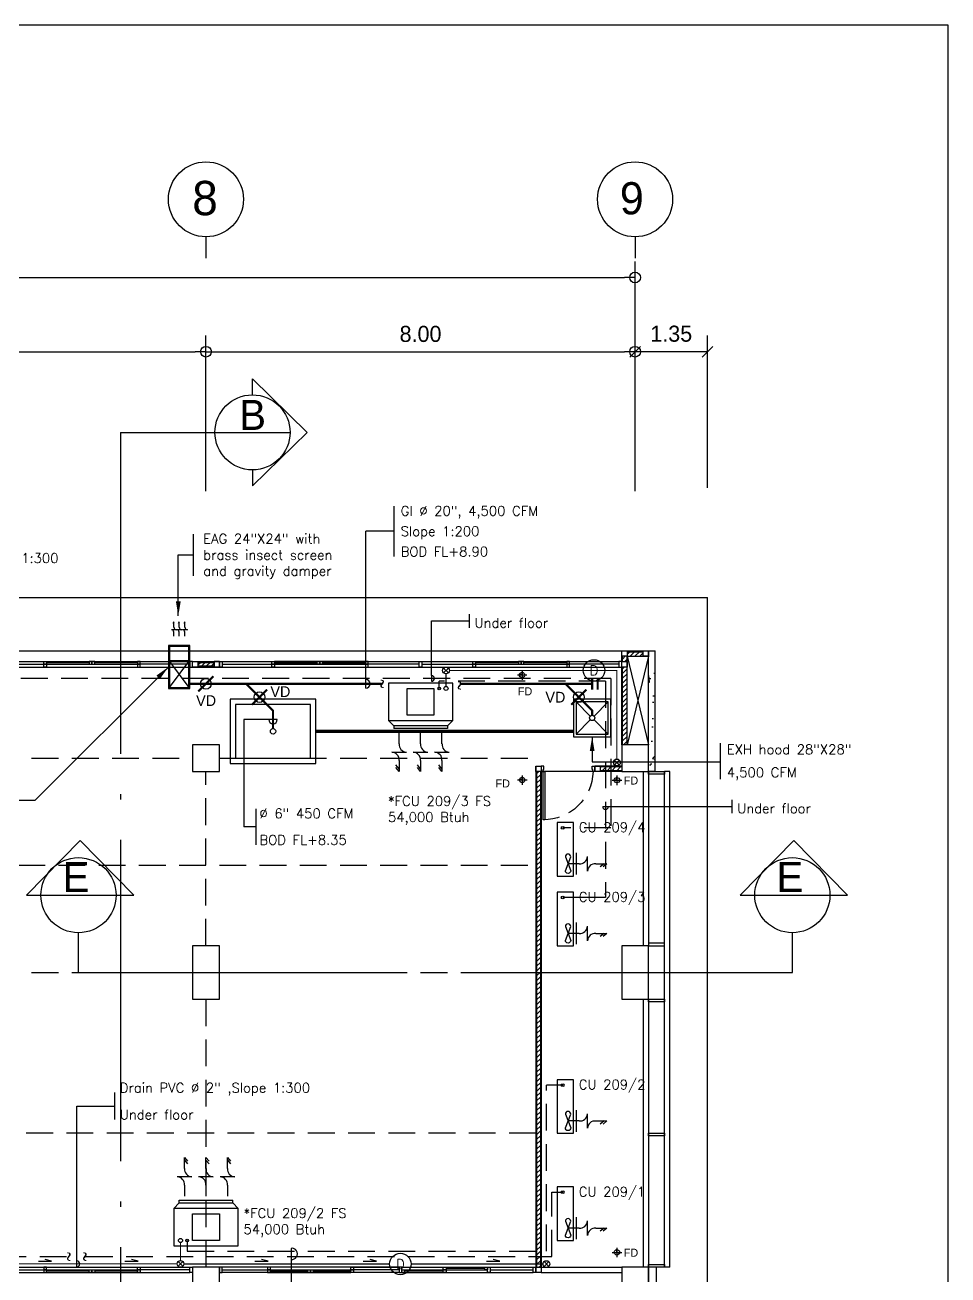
# Model space of a CAD drawing. Header units: millimetres. Extents: x -398 to 816, y -1 to 208.
# Drawn here: x 334.42 to 351.63, y 31.76 to 55.08 of the extents above; entities that cross this region are included whole.
import ezdxf
from ezdxf.enums import TextEntityAlignment as Align

# ---------------------------------------------------------------- set-up
doc = ezdxf.new("R2010")
doc.units = ezdxf.units.MM
doc.linetypes.add('ACAD_ISO04W100', pattern=[30, 24, -3, 0, -3])
doc.linetypes.add('DASHED', pattern=[0.75, 0.5, -0.25])
for name, color, linetype in [('AA_Column', 5, 'Continuous'), ('AA_Dim', 6, 'Continuous'), ('AA_Dim2', 6, 'Continuous'), ('AA_Door', 3, 'Continuous'), ('AA_FD', 6, 'Continuous'), ('AA_Floor', 31, 'Continuous'), ('AA_Hatch', 8, 'Continuous'), ('AA_Wall', 1, 'Continuous'), ('AA_Window', 4, 'Continuous'), ('AC DRAIN', 240, 'Continuous'), ('AC EXF', 171, 'Continuous'), ('AC FCU', 221, 'Continuous'), ('AC LINE', 171, 'Continuous'), ('AC_DUCT', 20, 'Continuous'), ('duct', 133, 'Continuous')]:
    doc.layers.add(name, color=color, linetype=linetype)
doc.styles.add('ANG200', font='angsana.shx', dxfattribs={"height": 0.36})
doc.styles.add('E140', font='vit-s.shx', dxfattribs={"height": 3.2})
doc.styles.add('Romand', font='romand.shx')
doc.styles.add('Romans', font='romans.shx')
doc.styles.get("Standard").update_dxf_attribs({"font": 'vit-s.shx'})
doc.styles.add('style2', font='vit-s.shx', dxfattribs={"height": 3.2})
doc.styles.add('VIT-S', font='vit-s.shx')
doc.dimstyles.new('overall', dxfattribs={"dimtxt": 0.25, "dimasz": 0.15, "dimexe": 0.3, "dimexo": 0.3, "dimgap": 0.18, "dimtad": 1, "dimzin": 0, "dimdsep": 46, "dimtxsty": 'Standard', "dimblk": 'ORIGIN', "dimcen": 0.015, "dimclrd": 256, "dimclre": 256, "dimclrt": 2, "dimadec": 0, "dimazin": 0, "dimtfac": 1, "dimtofl": 0, "dimtmove": 0, "dimatfit": 3, "dimldrblk": 'OPEN90', "dimfxl": 0, "dimtolj": 1, "dimtzin": 0, "dimarcsym": 0})
pattern_1 = [(45, (-498.769, -475.90679), (-0.0449012806, 0.0449012806), [])]

# ---------------------------------------------------------------- blocks, each defined once
blk = doc.blocks.new('GRD-2')
at = {"layer": 'AA_Dim', "color": 1}
blk.add_line((0, -10.99), (0, -12.98), dxfattribs=at)
blk.add_circle((0, -7.49), 3.5, dxfattribs=at)
at = {"layer": 'AA_Dim', "color": 3, "style": 'E140'}
blk.add_attdef('GRID', text='', height=3.2, dxfattribs=at).set_placement((-0.09, -7.37), align=Align.MIDDLE)
blk = doc.blocks.new('_Origin')
at = {"layer": 'AA_Dim2', "color": 0, "lineweight": -2}
blk.add_line((0, 0), (-1, 0), dxfattribs=at)
blk.add_circle((0, 0), 0.5, dxfattribs=at)
blk = doc.blocks.new('*D29')
at = {"layer": 'AA_Dim', "color": 9, "lineweight": -2}
for p, q in [((285.795, 49.282), (285.795, 50.667)), ((345.795, 49.282), (345.795, 50.667)), ((285.995, 50.367), (345.595, 50.367))]:
    blk.add_line(p, q, dxfattribs=at)
at = {"layer": 'Defpoints', "color": 0}
for p in [(345.795, 50.367), (285.795, 48.982), (345.795, 48.982)]:
    blk.add_point(p, dxfattribs=at)
at = {"layer": 'AA_Dim', "color": 9, "lineweight": -2, "xscale": 0.2, "yscale": 0.2, "zscale": 0.2, "rotation": 180}
blk.add_blockref('_Origin', (285.795, 50.367), dxfattribs=at)
at = {"layer": 'AA_Dim', "color": 9, "lineweight": -2, "xscale": 0.2, "yscale": 0.2, "zscale": 0.2}
blk.add_blockref('_Origin', (345.795, 50.367), dxfattribs=at)
at = {"layer": 'AA_Dim', "color": 2, "insert": (315.795, 50.697), "char_height": 0.3, "attachment_point": 5}
blk.add_mtext('\\A1;60.00', dxfattribs=at)
blk = doc.blocks.new('_Open90')
at = {"layer": 'AA_Dim2', "color": 0, "lineweight": -2}
for p, q in [((0, 0), (-1, 0)), ((-0.5, 0.5), (0, 0)), ((0, 0), (-0.5, -0.5))]:
    blk.add_line(p, q, dxfattribs=at)
blk = doc.blocks.new('door_90')
at = {"layer": 'AA_Door', "color": 9}
blk.add_lwpolyline([(0.07, 0.1), (0.07, 1), (0.035, 1), (0.035, 0.1)], close=True, dxfattribs=at)
for points in [[(0, 0), (0, 0.1), (0.035, 0.1), (0.035, 0.065), (0.05, 0.065), (0.05, 0), (0, 0)], [(1, 0), (1, 0.1), (0.965, 0.1), (0.965, 0.065), (0.95, 0.065), (0.95, 0), (1, 0)]]:
    blk.add_lwpolyline(points, dxfattribs=at)
at = {"layer": 'AA_Door', "color": 9, "linetype": 'DASHED', "ltscale": 0.75}
blk.add_arc((0.043, 0.077), 0.923, 1.5795, 90.5293, dxfattribs=at)
blk = doc.blocks.new('c')
at = {"layer": 'AA_Column', "color": 9}
blk.add_lwpolyline([(0.25, -0.5), (0.25, -0.5), (0.25, 0.5), (-0.25, 0.5), (-0.25, -0.5), (-0.25, -0.5), (-0.25, -0.5), (0.25, -0.5)], close=True, dxfattribs=at)
blk = doc.blocks.new('_Oblique')
at = {"color": 0, "linetype": 'ByBlock', "lineweight": -2}
blk.add_line((-0.5, -0.5), (0.5, 0.5), dxfattribs=at)
blk = doc.blocks.new('*D77')
at = {"layer": 'AA_Dim', "color": 9, "lineweight": -2}
for p, q in [((345.795, 46.38), (345.795, 49.282)), ((347.145, 46.444), (347.145, 49.282)), ((347.145, 48.982), (345.795, 48.982))]:
    blk.add_line(p, q, dxfattribs=at)
at = {"layer": 'Defpoints', "color": 0}
for p in [(345.795, 48.982), (345.795, 46.08), (347.145, 46.144)]:
    blk.add_point(p, dxfattribs=at)
at = {"layer": 'AA_Dim', "color": 9, "lineweight": -2, "xscale": 0.2, "yscale": 0.2, "zscale": 0.2, "rotation": 180}
blk.add_blockref('_Oblique', (345.795, 48.982), dxfattribs=at)
at = {"layer": 'AA_Dim', "color": 9, "lineweight": -2, "xscale": 0.2, "yscale": 0.2, "zscale": 0.2}
blk.add_blockref('_Oblique', (347.145, 48.982), dxfattribs=at)
at = {"layer": 'AA_Dim', "color": 2, "insert": (346.469, 49.316), "char_height": 0.3, "attachment_point": 5}
blk.add_mtext('\\A1;1.35', dxfattribs=at)
blk = doc.blocks.new('*D78')
at = {"layer": 'AA_Dim', "color": 9, "lineweight": -2}
for p, q in [((329.795, 46.68), (329.795, 49.282)), ((337.795, 46.38), (337.795, 49.282)), ((329.995, 48.982), (337.595, 48.982))]:
    blk.add_line(p, q, dxfattribs=at)
at = {"layer": 'Defpoints', "color": 0}
for p in [(337.795, 48.982), (329.795, 46.38), (337.795, 46.08)]:
    blk.add_point(p, dxfattribs=at)
at = {"layer": 'AA_Dim', "color": 9, "lineweight": -2, "xscale": 0.2, "yscale": 0.2, "zscale": 0.2, "rotation": 180}
blk.add_blockref('_Origin', (329.795, 48.982), dxfattribs=at)
at = {"layer": 'AA_Dim', "color": 9, "lineweight": -2, "xscale": 0.2, "yscale": 0.2, "zscale": 0.2}
blk.add_blockref('_Origin', (337.795, 48.982), dxfattribs=at)
at = {"layer": 'AA_Dim', "color": 2, "insert": (333.795, 49.312), "char_height": 0.3, "attachment_point": 5}
blk.add_mtext('\\A1;8.00', dxfattribs=at)
blk = doc.blocks.new('*D79')
at = {"layer": 'AA_Dim', "color": 9, "lineweight": -2}
for p, q in [((337.795, 46.38), (337.795, 49.282)), ((345.795, 46.38), (345.795, 49.282)), ((337.995, 48.982), (345.595, 48.982))]:
    blk.add_line(p, q, dxfattribs=at)
at = {"layer": 'Defpoints', "color": 0}
for p in [(345.795, 48.982), (337.795, 46.08), (345.795, 46.08)]:
    blk.add_point(p, dxfattribs=at)
at = {"layer": 'AA_Dim', "color": 9, "lineweight": -2, "xscale": 0.2, "yscale": 0.2, "zscale": 0.2, "rotation": 180}
blk.add_blockref('_Origin', (337.795, 48.982), dxfattribs=at)
at = {"layer": 'AA_Dim', "color": 9, "lineweight": -2, "xscale": 0.2, "yscale": 0.2, "zscale": 0.2}
blk.add_blockref('_Origin', (345.795, 48.982), dxfattribs=at)
at = {"layer": 'AA_Dim', "color": 2, "insert": (341.795, 49.312), "char_height": 0.3, "attachment_point": 5}
blk.add_mtext('\\A1;8.00', dxfattribs=at)
blk = doc.blocks.new('AC')
at = {"layer": 'AC FCU', "color": 8}
for p, q in [((-0.4, 1.651), (-0.342, 1.578)), ((-0.4, 1.444), (-0.4, 1.651)), ((0, 1.444), (0, 1.651)), ((0, 1.651), (0.058, 1.578)), ((0.4, 1.651), (0.458, 1.578)), ((0.4, 1.444), (0.4, 1.651)), ((-0.4, 1.601), (-0.342, 1.528)), ((0, 1.601), (0.058, 1.528)), ((0.4, 1.601), (0.458, 1.528)), ((-0.264, 1.289), (-0.536, 1.289)), ((0.136, 1.289), (-0.136, 1.289)), ((0.536, 1.289), (0.264, 1.289)), ((-0.4, 1.134), (-0.4, 0.926)), ((0, 1.134), (0, 0.926)), ((0.4, 1.134), (0.4, 0.926))]:
    blk.add_line(p, q, dxfattribs=at)
at = {"layer": 'AC FCU'}
for p, q in [((-0.5, 0.8), (-0.6, 0.7)), ((-0.5, 0.8), (-0.5, 0.85)), ((-0.5, 0.85), (0.5, 0.85)), ((-0.5, 0.8), (0.5, 0.8)), ((0.5, 0.8), (0.5, 0.85)), ((0.5, 0.8), (0.6, 0.7))]:
    blk.add_line(p, q, dxfattribs=at)
blk.add_lwpolyline([(-0.6, 0), (0.6, 0), (0.6, 0.7), (-0.6, 0.7)], close=True, dxfattribs=at)
at = {"layer": 'AC FCU', "color": 8}
blk.add_lwpolyline([(-0.25, 0.1), (-0.25, 0.6), (0.25, 0.6), (0.25, 0.1)], close=True, dxfattribs=at)
at = {"layer": 'AC FCU'}
blk.add_circle((-0.35, 0.1), 0.025, dxfattribs=at)
at = {"layer": 'AC FCU', "color": 8}
for centre, start, end in [((-0.26, 1.429), 173.9498, 268.5513), ((0.14, 1.429), 173.9498, 268.5513), ((0.54, 1.429), 173.9498, 268.5513), ((-0.54, 1.148), 353.9498, 88.5513), ((-0.14, 1.148), 353.9498, 88.5513), ((0.26, 1.148), 353.9498, 88.5513)]:
    blk.add_arc(centre, 0.14, start, end, dxfattribs=at)
blk = doc.blocks.new('ACC1')
at = {"layer": 'AC FCU', "color": 8}
for p, q in [((-0.36, 0.474), (-0.36, 0.067)), ((-0.925, 0.27), (-0.852, 0.328)), ((-0.718, 0.27), (-0.925, 0.27)), ((-0.875, 0.27), (-0.802, 0.328)), ((-0.562, 0.407), (-0.562, 0.134)), ((-0.407, 0.27), (-0.2, 0.27))]:
    blk.add_line(p, q, dxfattribs=at)
at = {"layer": 'AC FCU'}
for p, q in [((0, 0.5), (-0.3, 0.5)), ((-0.3, 0.5), (-0.3, -0.5)), ((0, -0.5), (0, 0.5)), ((-0.3, -0.5), (0, -0.5))]:
    blk.add_line(p, q, dxfattribs=at)
blk.add_lwpolyline([(-0.25, 0.4, -1), (-0.15, 0.4), (-0.25, 0.141, 1), (-0.15, 0.141), (-0.25, 0.4)], format="xyb", dxfattribs=at)
blk.add_circle((-0.1, -0.4), 0.025, dxfattribs=at)
at = {"layer": 'AC FCU', "color": 8}
for centre, start, end in [((-0.703, 0.41), 263.9498, 358.5513), ((-0.422, 0.131), 83.9498, 178.5513)]:
    blk.add_arc(centre, 0.14, start, end, dxfattribs=at)
blk = doc.blocks.new('DOWN')
at = {"layer": 'AC DRAIN'}
for p, q in [((-0.044, -0.044), (0.044, 0.044)), ((0.044, -0.044), (-0.044, 0.044))]:
    blk.add_line(p, q, dxfattribs=at)
blk.add_circle((0, 0), 0.0625, dxfattribs=at)
blk = doc.blocks.new('POINT_Drain')
at = {"layer": 'Defpoints'}
blk.add_circle((0, 0), 0.2, dxfattribs=at)
at = {"layer": 'AC DRAIN', "insert": (0, 0), "char_height": 0.18, "width": 0.25231, "attachment_point": 5, "style": 'Romans'}
blk.add_mtext('D', dxfattribs=at)
blk = doc.blocks.new('A$C44611017')
at = {"layer": 'duct'}
for p, q in [((0, 0), (0, -0.156)), ((-0.1, -0.24), (0.084, -0.24)), ((0, -0.339), (0, -0.533)), ((0, -0.533), (0.04, -0.469))]:
    blk.add_line(p, q, dxfattribs=at)
for centre, radius, start, end in [((-0.1, -0.339), 0.0996, 0, 90), ((0.084, -0.156), 0.0839, 180, 270)]:
    blk.add_arc(centre, radius, start, end, dxfattribs=at)

msp = doc.modelspace()

# ---------------------------------------------------------------- hatches: boundary and pattern name
at = {"layer": 'AA_Hatch'}
h = msp.add_hatch(dxfattribs=at)
h.set_pattern_fill('ANSI31', color=9, scale=0.02, style=0)
h.set_pattern_definition(pattern_1)
h.paths.add_polyline_path([(345.795, 43.384), (345.645, 43.384), (345.645, 43.299), (345.795, 43.299)])
h.paths.add_polyline_path([(345.945, 43.384), (345.795, 43.384), (345.795, 43.299), (345.945, 43.299)])
h.paths.add_polyline_path([(345.645, 43.099), (345.56, 43.099), (345.56, 41.649), (345.645, 41.649)])
h.paths.add_polyline_path([(345.645, 43.299), (345.56, 43.299), (345.56, 43.199), (345.645, 43.199)])
h = msp.add_hatch(dxfattribs=at)
h.set_pattern_fill('AR-CONC', color=9, scale=0.005, style=0)
h.set_pattern_definition([(50, (-498.769, -475.9068), (0.91092334, -0.0796954), [0.09525, -1.04775]), (355, (-498.769, -475.9068), (-0.1762141, 0.9552832), [0.0762, -0.8382]), (100.451, (-498.6931, -475.9134), (0.7347125, 0.8755834), [0.08095, -0.89045]), (46.1842, (-498.769, -475.6528), (1.3553952, -0.2102116), [0.142875, -1.571625]), (96.6356, (-498.656, -475.6703), (1.1870212, 1.2371278), [0.121425, -1.335675]), (351.184, (-498.769, -475.6528), (1.187023, 1.2371256), [0.1143, -1.2573]), (21, (-498.642, -475.7163), (0.7580744, -0.5113276), [0.09525, -1.04775]), (326, (-498.642, -475.7163), (0.3090101, 0.9209398), [0.0762, -0.8382]), (71.4514, (-498.5788, -475.7589), (1.06708245, 0.4096143), [0.08095, -0.89045]), (37.5, (-498.769, -475.9068), (0.01544302, 0.42277519), [0, -0.82804, 0, -0.8509, 0, -0.841375]), (7.5, (-498.769, -475.9068), (0.33409831, 0.50090287), [0, -0.48514, 0, -0.80899, 0, -0.320675]), (327.5, (-499.0522, -475.9068), (0.67795298, -0.02864372), [0, -0.3175, 0, -0.9906, 0, -1.31445]), (317.5, (-499.1792, -475.9068), (0.7406459, 0.12713246), [0, -0.41275, 0, -0.65786, 0, -0.93345])])
h.paths.add_polyline_path([(346.045, 41.149), (346.17, 41.149), (346.17, 43.399), (346.045, 43.399), (346.045, 43.299)])
h = msp.add_hatch(dxfattribs=at)
h.set_pattern_fill('ANSI31', color=9, scale=0.02, style=0)
h.set_pattern_definition([(45, (-490.769, -475.90679), (-0.0449012806, 0.0449012806), [])])
h.paths.add_polyline_path([(337.795, 43.184), (337.645, 43.184), (337.645, 43.114), (337.795, 43.114)])
h.paths.add_polyline_path([(337.945, 43.184), (337.795, 43.184), (337.795, 43.114), (337.945, 43.114)])
h = msp.add_hatch(dxfattribs=at)
h.set_pattern_fill('ANSI31', color=9, scale=0.02, style=0)
h.set_pattern_definition(pattern_1)
h.paths.add_polyline_path([(344.03, 37.399), (343.96, 37.399), (343.96, 31.899), (344.03, 31.899)])
h.paths.add_polyline_path([(344.03, 41.149), (343.96, 41.149), (343.96, 37.399), (344.03, 37.399)])
h = msp.add_hatch(dxfattribs=at)
h.set_pattern_fill('ANSI31', color=9, scale=0.02, style=0)
h.set_pattern_definition(pattern_1)
h.paths.add_polyline_path([(345.545, 41.164), (345.545, 41.234), (345.145, 41.234), (345.145, 41.164)])

# ---------------------------------------------------------------- linework, layer by layer
at = {"layer": 'AA_Column', "color": 9}
for points in [[(337.545, 41.149), (338.045, 41.149), (338.045, 41.649), (337.545, 41.649)], [(345.545, 41.149), (346.045, 41.149), (346.045, 41.649), (345.545, 41.649)], [(337.545, 36.899), (338.045, 36.899), (338.045, 37.899), (337.545, 37.899)], [(345.545, 36.899), (346.045, 36.899), (346.045, 37.899), (345.545, 37.899)]]:
    msp.add_lwpolyline(points, close=True, dxfattribs=at)
at = {"layer": 'AA_Dim', "color": 1}
msp.add_line((345.795, 51.125), (345.795, 50.727), dxfattribs=at)
msp.add_circle((345.795, 51.825), 0.7, dxfattribs=at)
at = {"layer": 'AA_FD', "color": 6}
for p, q in [((343.601, 42.951), (343.779, 42.951)), ((343.688, 42.951), (343.626, 42.951)), ((343.688, 43.037), (343.688, 42.859)), ((343.688, 42.951), (343.688, 43.012)), ((343.69, 41.077), (343.69, 40.899)), ((343.69, 40.991), (343.69, 41.052)), ((345.457, 41.074), (345.457, 40.896)), ((345.457, 40.988), (345.457, 41.049)), ((343.602, 40.991), (343.781, 40.991)), ((343.69, 40.991), (343.627, 40.991)), ((345.369, 40.988), (345.548, 40.988)), ((345.457, 40.988), (345.394, 40.988)), ((345.457, 32.264), (345.457, 32.086)), ((345.457, 32.178), (345.457, 32.239)), ((345.369, 32.178), (345.548, 32.178))]:
    msp.add_line(p, q, dxfattribs=at)
for centre in [(343.688, 42.951), (343.69, 40.991), (345.457, 40.988), (345.457, 32.178)]:
    msp.add_circle(centre, 0.05, dxfattribs=at)
at = {"layer": 'AA_Floor', "color": 9}
for p, q in [((313.545, 44.399), (347.145, 44.399)), ((347.145, 30.899), (347.145, 44.399)), ((314.045, 43.399), (345.545, 43.399)), ((345.01, 41.149), (344.045, 41.149)), ((345.945, 41.149), (345.945, 37.899)), ((346.045, 41.149), (346.045, 37.899)), ((345.945, 36.899), (345.945, 31.899)), ((346.045, 36.899), (346.045, 31.899))]:
    msp.add_line(p, q, dxfattribs=at)
at = {"layer": 'AA_Floor', "color": 9, "linetype": 'DASHED'}
for p, q in [((330.045, 41.399), (337.545, 41.399)), ((338.045, 41.399), (343.945, 41.399)), ((337.795, 37.899), (337.795, 41.149)), ((314.045, 39.399), (343.945, 39.399)), ((330.045, 37.399), (337.545, 37.399)), ((338.045, 37.399), (343.945, 37.399)), ((337.795, 36.899), (337.795, 31.899)), ((343.945, 34.399), (321.645, 34.399))]:
    msp.add_line(p, q, dxfattribs=at)
at = {"layer": 'AA_Wall', "color": 9}
for p, q in [((345.645, 43.399), (346.045, 43.399)), ((345.645, 43.384), (345.945, 43.384)), ((346.045, 43.399), (346.17, 43.399)), ((346.045, 41.149), (346.045, 43.399)), ((346.17, 41.149), (346.17, 43.399)), ((337.545, 43.199), (338.045, 43.199)), ((337.645, 43.184), (337.945, 43.184)), ((345.545, 41.649), (345.545, 43.299)), ((345.56, 43.199), (345.56, 43.299)), ((345.645, 43.299), (346.045, 43.299)), ((345.645, 41.649), (345.645, 43.299)), ((345.645, 43.299), (346.045, 41.649)), ((346.045, 43.299), (345.645, 41.649)), ((337.545, 43.099), (338.045, 43.099)), ((337.945, 43.114), (337.645, 43.114)), ((345.56, 41.649), (345.56, 43.099)), ((343.945, 41.249), (343.945, 31.899)), ((343.96, 41.149), (343.96, 31.899)), ((344.03, 41.149), (344.03, 31.899)), ((344.045, 41.249), (344.045, 31.899)), ((345.545, 41.249), (345.045, 41.249)), ((345.545, 41.149), (345.045, 41.149)), ((345.545, 41.234), (345.145, 41.234)), ((345.545, 41.164), (345.145, 41.164)), ((346.17, 41.149), (346.045, 41.149)), ((346.445, 41.149), (346.345, 41.149)), ((346.345, 36.899), (346.345, 41.149)), ((346.445, 36.899), (346.445, 41.149)), ((346.345, 31.899), (346.345, 36.899)), ((346.445, 31.899), (346.445, 36.899)), ((344.045, 31.899), (345.545, 31.899)), ((344.045, 31.799), (345.545, 31.799)), ((346.195, 31.899), (346.045, 31.899)), ((346.045, 31.899), (346.045, 30.899)), ((346.195, 30.899), (346.195, 31.899)), ((346.445, 31.899), (346.345, 31.899))]:
    msp.add_line(p, q, dxfattribs=at)
for points in [[(345.545, 43.399), (345.645, 43.399), (345.645, 43.299), (345.545, 43.299)], [(345.945, 43.399), (346.045, 43.399), (346.045, 43.299), (345.945, 43.299)], [(337.545, 43.199), (337.645, 43.199), (337.645, 43.099), (337.545, 43.099)], [(337.545, 43.199), (337.645, 43.199), (337.645, 43.099), (337.545, 43.099)], [(337.945, 43.199), (338.045, 43.199), (338.045, 43.099), (337.945, 43.099)], [(338.045, 43.199), (337.945, 43.199), (337.945, 43.099), (338.045, 43.099)], [(345.545, 43.199), (345.645, 43.199), (345.645, 43.099), (345.545, 43.099)], [(343.945, 41.249), (344.045, 41.249), (344.045, 41.149), (343.945, 41.149)], [(345.045, 41.249), (345.145, 41.249), (345.145, 41.149), (345.045, 41.149)], [(343.945, 31.899), (344.045, 31.899), (344.045, 31.799), (343.945, 31.799)]]:
    msp.add_lwpolyline(points, close=True, dxfattribs=at)
at = {"layer": 'AA_Window', "color": 9}
for p, q in [((330.045, 43.199), (337.495, 43.199)), ((333.82, 43.149), (334.77, 43.149)), ((334.82, 43.199), (336.52, 43.199)), ((335.62, 43.174), (334.82, 43.174)), ((334.82, 43.149), (336.52, 43.149)), ((335.67, 43.199), (335.67, 43.149)), ((336.52, 43.174), (335.72, 43.174)), ((337.495, 43.149), (336.57, 43.149)), ((338.045, 43.199), (345.495, 43.199)), ((338.095, 43.149), (339.02, 43.149)), ((340.77, 43.199), (339.07, 43.199)), ((339.07, 43.174), (339.87, 43.174)), ((339.07, 43.149), (339.895, 43.149)), ((339.895, 43.149), (340.77, 43.149)), ((339.92, 43.199), (339.92, 43.149)), ((339.97, 43.174), (340.77, 43.174)), ((341.77, 43.149), (340.82, 43.149)), ((341.82, 43.149), (342.77, 43.149)), ((342.82, 43.199), (344.52, 43.199)), ((343.62, 43.174), (342.82, 43.174)), ((342.82, 43.149), (344.52, 43.149)), ((343.67, 43.199), (343.67, 43.149)), ((344.52, 43.174), (343.72, 43.174)), ((345.495, 43.149), (344.57, 43.149)), ((330.045, 43.099), (337.545, 43.099)), ((338.045, 43.099), (345.545, 43.099)), ((330.045, 31.899), (337.545, 31.899)), ((330.045, 31.799), (337.495, 31.799)), ((333.82, 31.849), (334.77, 31.849)), ((334.82, 31.849), (336.52, 31.849)), ((335.62, 31.824), (334.82, 31.824)), ((334.82, 31.799), (336.52, 31.799)), ((335.67, 31.799), (335.67, 31.849)), ((336.52, 31.824), (335.72, 31.824)), ((337.495, 31.849), (336.57, 31.849)), ((341.395, 31.899), (338.095, 31.899)), ((338.095, 31.849), (338.945, 31.849)), ((341.395, 31.799), (338.095, 31.799)), ((338.995, 31.849), (340.495, 31.849)), ((339.695, 31.824), (338.995, 31.824)), ((338.995, 31.799), (340.495, 31.799)), ((339.745, 31.799), (339.745, 31.849)), ((340.495, 31.824), (339.795, 31.824)), ((340.545, 31.899), (341.395, 31.899)), ((341.395, 31.849), (340.545, 31.849)), ((341.445, 31.9), (343.945, 31.9)), ((341.445, 31.849), (342.22, 31.849)), ((341.445, 31.799), (342.945, 31.799)), ((341.445, 31.799), (343.895, 31.799)), ((342.22, 31.824), (341.495, 31.824)), ((342.22, 31.849), (342.22, 31.899)), ((342.995, 31.874), (342.27, 31.874)), ((342.27, 31.849), (343.045, 31.849)), ((342.995, 31.849), (342.995, 31.899)), ((343.095, 31.85), (343.895, 31.85))]:
    msp.add_line(p, q, dxfattribs=at)
for points in [[(334.77, 43.149), (334.77, 43.199), (334.82, 43.199), (334.82, 43.149)], [(334.77, 43.099), (334.77, 43.149), (334.82, 43.149), (334.82, 43.099)], [(335.67, 43.149), (335.67, 43.199), (335.62, 43.199), (335.62, 43.149)], [(335.72, 43.149), (335.72, 43.199), (335.67, 43.199), (335.67, 43.149)], [(336.57, 43.149), (336.57, 43.199), (336.52, 43.199), (336.52, 43.149)], [(336.57, 43.099), (336.57, 43.149), (336.52, 43.149), (336.52, 43.099)], [(337.545, 43.099), (337.545, 43.199), (337.495, 43.199), (337.495, 43.099)], [(338.045, 43.099), (338.045, 43.199), (338.095, 43.199), (338.095, 43.099)], [(339.02, 43.149), (339.02, 43.199), (339.07, 43.199), (339.07, 43.149)], [(339.02, 43.099), (339.02, 43.149), (339.07, 43.149), (339.07, 43.099)], [(339.87, 43.149), (339.87, 43.199), (339.92, 43.199), (339.92, 43.149)], [(339.92, 43.149), (339.92, 43.199), (339.97, 43.199), (339.97, 43.149)], [(340.82, 43.149), (340.82, 43.199), (340.77, 43.199), (340.77, 43.149)], [(340.82, 43.099), (340.82, 43.149), (340.77, 43.149), (340.77, 43.099)], [(341.77, 43.099), (341.77, 43.199), (341.82, 43.199), (341.82, 43.099)], [(342.77, 43.149), (342.77, 43.199), (342.82, 43.199), (342.82, 43.149)], [(342.77, 43.099), (342.77, 43.149), (342.82, 43.149), (342.82, 43.099)], [(343.67, 43.149), (343.67, 43.199), (343.62, 43.199), (343.62, 43.149)], [(343.72, 43.149), (343.72, 43.199), (343.67, 43.199), (343.67, 43.149)], [(344.57, 43.149), (344.57, 43.199), (344.52, 43.199), (344.52, 43.149)], [(344.57, 43.099), (344.57, 43.149), (344.52, 43.149), (344.52, 43.099)], [(345.545, 43.099), (345.545, 43.199), (345.495, 43.199), (345.495, 43.099)], [(345.545, 43.099), (345.545, 43.199), (345.495, 43.199), (345.495, 43.099)], [(346.045, 41.149), (346.345, 41.149), (346.345, 41.099), (346.045, 41.099)], [(346.045, 37.899), (346.345, 37.899), (346.345, 37.949), (346.045, 37.949)], [(346.045, 36.899), (346.345, 36.899), (346.345, 36.849), (346.045, 36.849)], [(346.045, 34.399), (346.345, 34.399), (346.345, 34.349), (346.045, 34.349)], [(334.77, 31.899), (334.77, 31.849), (334.82, 31.849), (334.82, 31.899)], [(334.77, 31.849), (334.77, 31.799), (334.82, 31.799), (334.82, 31.849)], [(335.67, 31.849), (335.67, 31.799), (335.62, 31.799), (335.62, 31.849)], [(335.72, 31.849), (335.72, 31.799), (335.67, 31.799), (335.67, 31.849)], [(336.57, 31.899), (336.57, 31.849), (336.52, 31.849), (336.52, 31.899)], [(336.57, 31.849), (336.57, 31.799), (336.52, 31.799), (336.52, 31.849)], [(337.545, 31.899), (337.545, 31.799), (337.495, 31.799), (337.495, 31.899)], [(337.545, 31.899), (337.545, 31.799), (337.495, 31.799), (337.495, 31.899)], [(338.045, 31.899), (338.045, 31.799), (338.095, 31.799), (338.095, 31.899)], [(338.945, 31.899), (338.945, 31.849), (338.995, 31.849), (338.995, 31.899)], [(338.945, 31.849), (338.945, 31.799), (338.995, 31.799), (338.995, 31.849)], [(339.745, 31.849), (339.745, 31.799), (339.695, 31.799), (339.695, 31.849)], [(339.795, 31.849), (339.795, 31.799), (339.745, 31.799), (339.745, 31.849)], [(340.545, 31.899), (340.545, 31.849), (340.495, 31.849), (340.495, 31.899)], [(340.545, 31.849), (340.545, 31.799), (340.495, 31.799), (340.495, 31.849)], [(341.395, 31.899), (341.395, 31.799), (341.445, 31.799), (341.445, 31.899)], [(341.495, 31.849), (341.495, 31.799), (341.445, 31.799), (341.445, 31.849)], [(342.27, 31.899), (342.27, 31.849), (342.22, 31.849), (342.22, 31.899)], [(342.27, 31.849), (342.27, 31.799), (342.22, 31.799), (342.22, 31.849)], [(343.045, 31.899), (343.045, 31.849), (342.995, 31.849), (342.995, 31.899)], [(343.095, 31.899), (343.095, 31.799), (343.045, 31.799), (343.045, 31.899)], [(343.945, 31.899), (343.945, 31.799), (343.895, 31.799), (343.895, 31.899)], [(343.945, 31.899), (343.945, 31.799), (343.895, 31.799), (343.895, 31.899)], [(346.045, 31.949), (346.345, 31.949), (346.345, 31.899), (346.045, 31.899)]]:
    msp.add_lwpolyline(points, close=True, dxfattribs=at)
at = {"layer": 'AC DRAIN', "color": 2}
for p, q in [((342.702, 44.083), (342.702, 43.833)), ((342.002, 42.94), (342.002, 43.958)), ((342.002, 43.958), (342.702, 43.958)), ((342.002, 42.94), (342.002, 42.833)), ((347.6, 40.62), (347.6, 40.37)), ((336.088, 35.158), (336.088, 34.658)), ((335.388, 31.908), (335.388, 34.908)), ((335.388, 34.908), (336.088, 34.908))]:
    msp.add_line(p, q, dxfattribs=at)
at = {"layer": 'AC DRAIN', "color": 1}
for p, q in [((334.67, 32.011), (334.918, 32.011)), ((334.918, 32.011), (334.797, 32.044)), ((336.282, 32.011), (336.53, 32.011)), ((336.53, 32.011), (336.409, 32.044)), ((338.704, 32.011), (338.952, 32.011)), ((338.952, 32.011), (338.831, 32.044)), ((340.725, 32.011), (340.973, 32.011)), ((340.973, 32.011), (340.853, 32.044)), ((343.025, 32.011), (343.273, 32.011)), ((343.273, 32.011), (343.152, 32.044))]:
    msp.add_line(p, q, dxfattribs=at)
at = {"layer": 'AC DRAIN', "const_width": 0.02}
for points in [[(342.27, 42.736), (342.27, 42.974)], [(337.32, 32.361), (337.32, 32.024)]]:
    msp.add_lwpolyline(points, dxfattribs=at)
at = {"layer": 'AC DRAIN', "linetype": 'DASHED', "const_width": 0.02}
for points in [[(342.332, 43.036), (345.457, 43.036), (345.457, 41.382)], [(337.257, 31.963), (333.52, 31.962)], [(337.382, 31.961), (341.219, 31.961)], [(341.619, 31.961), (344.079, 31.96)]]:
    msp.add_lwpolyline(points, dxfattribs=at)
at = {"layer": 'AC DRAIN'}
for centre in [(342.27, 42.699), (337.32, 32.399)]:
    msp.add_circle(centre, 0.0375, dxfattribs=at)
at = {"layer": 'AC DRAIN', "color": 2}
for centre, radius, start, end in [((342.002, 42.886), 0.0534, 270, 90), ((345.245, 40.495), 0.0534, 180, 360), ((339.398, 32.15), 0.104, 260.9891, 99.0109), ((335.388, 31.963), 0.0552, 270, 90)]:
    msp.add_arc(centre, radius, start, end, dxfattribs=at)
at = {"layer": 'AC EXF', "color": 2}
for p, q in [((341.3, 46.102), (341.3, 45.162)), ((337.556, 45.579), (337.556, 44.802)), ((340.774, 42.706), (340.774, 45.632)), ((341.3, 45.632), (340.774, 45.632)), ((337.279, 44.056), (337.279, 45.19)), ((337.279, 45.19), (337.556, 45.19)), ((337.095, 43.099), (334.604, 40.608)), ((339.125, 42.118), (338.498, 42.118)), ((338.498, 42.118), (338.498, 40.118)), ((344.995, 41.799), (344.995, 41.327)), ((347.379, 41.68), (347.379, 41.007)), ((344.995, 41.327), (347.379, 41.327)), ((334.604, 40.608), (332.949, 40.608)), ((338.722, 40.452), (338.722, 39.783)), ((338.722, 40.118), (338.498, 40.118))]:
    msp.add_line(p, q, dxfattribs=at)
at = {"layer": 'AC EXF'}
for p, q in [((337.115, 43.219), (337.475, 43.219)), ((337.115, 43.199), (337.475, 43.199)), ((337.115, 43.199), (337.475, 42.719)), ((337.115, 42.719), (337.475, 43.199))]:
    msp.add_line(p, q, dxfattribs=at)
at = {"layer": 'AC EXF', "color": 1}
for p, q in [((344.695, 42.449), (344.959, 42.184)), ((345.03, 42.184), (345.295, 42.449)), ((344.695, 41.849), (344.959, 42.114)), ((345.03, 42.114), (345.295, 41.849))]:
    msp.add_line(p, q, dxfattribs=at)
at = {"layer": 'AC EXF'}
msp.add_lwpolyline([(337.095, 42.699), (337.495, 42.699), (337.495, 43.499), (337.095, 43.499)], close=True, dxfattribs=at)
for points in [[(337.475, 43.219), (337.475, 43.479), (337.115, 43.479), (337.115, 43.219)], [(337.115, 43.199), (337.115, 42.719), (337.475, 42.719), (337.475, 43.199)]]:
    msp.add_lwpolyline(points, dxfattribs=at)
at = {"layer": 'AC EXF', "const_width": 0.04}
for points in [[(337.935, 42.927), (337.653, 42.644)], [(337.495, 42.786), (341.067, 42.786)], [(338.935, 42.678), (338.652, 42.395)], [(342.527, 42.786), (344.995, 42.786)], [(344.886, 42.678), (344.603, 42.395)], [(344.995, 42.886), (344.995, 42.679)], [(345.099, 42.886), (345.099, 42.679)]]:
    msp.add_lwpolyline(points, dxfattribs=at)
at = {"layer": 'AC EXF'}
for points in [[(339.045, 41.949, 0.04, 0.04, 0), (339.045, 42.286, 0.04, 0.04, 0), (338.545, 42.786, 0, 0, 0)], [(344.995, 42.199, 0.04, 0.04, 0), (344.995, 42.286, 0.04, 0.04, 0), (344.495, 42.786, 0, 0, 0)]]:
    msp.add_lwpolyline(points, format="xyseb", dxfattribs=at)
at = {"layer": 'AC EXF', "color": 1}
for points in [[(338.245, 41.299), (339.845, 41.299), (339.845, 42.499), (338.245, 42.499)], [(344.645, 41.799), (345.345, 41.799), (345.345, 42.499), (344.645, 42.499)], [(344.695, 41.849), (345.295, 41.849), (345.295, 42.449), (344.695, 42.449)], [(338.345, 41.399), (339.745, 41.399), (339.745, 42.399), (338.345, 42.399)]]:
    msp.add_lwpolyline(points, close=True, dxfattribs=at)
at = {"layer": 'AC EXF', "color": 1, "const_width": 0.06}
msp.add_lwpolyline([(339.845, 41.899), (344.645, 41.899)], dxfattribs=at)
at = {"layer": 'AC EXF'}
for centre, radius in [((337.794, 42.786), 0.1), ((338.793, 42.536), 0.1), ((344.745, 42.536), 0.1), ((344.995, 42.149), 0.05), ((339.045, 41.899), 0.05)]:
    msp.add_circle(centre, radius, dxfattribs=at)
at = {"layer": 'AC EXF', "color": 2}
for centre, start, end in [((340.774, 42.786), 270, 90), ((339.045, 42.118), 180, 0)]:
    msp.add_arc(centre, 0.08, start, end, dxfattribs=at)
for points in [[(337.324, 44.326), (337.279, 44.056), (337.234, 44.326)], [(336.872, 42.94), (337.095, 43.099), (336.936, 42.876)], [(344.95, 41.529), (344.995, 41.799), (345.04, 41.529)]]:
    msp.add_solid(points, dxfattribs=at)
at = {"layer": 'AC FCU', "color": 5}
for p, q in [((338.662, 48.177), (338.662, 48.477)), ((339.681, 47.477), (338.662, 48.477)), ((336.201, 47.477), (339.362, 47.477)), ((339.681, 47.477), (338.662, 46.477)), ((338.662, 46.777), (338.662, 46.477)), ((335.448, 39.86), (334.448, 38.842)), ((335.448, 39.86), (336.448, 38.842)), ((348.757, 39.86), (347.757, 38.842)), ((348.757, 39.86), (349.757, 38.842)), ((334.448, 38.842), (336.448, 38.842)), ((347.757, 38.842), (349.757, 38.842)), ((335.418, 37.399), (335.418, 38.142)), ((348.727, 37.399), (348.727, 38.142))]:
    msp.add_line(p, q, dxfattribs=at)
at = {"layer": 'AC FCU', "color": 5, "linetype": 'ACAD_ISO04W100', "ltscale": 0.25}
for p, q in [((336.201, 47.477), (336.201, 10.104)), ((335.418, 37.399), (348.727, 37.399))]:
    msp.add_line(p, q, dxfattribs=at)
at = {"layer": 'AC FCU', "color": 8}
msp.add_lwpolyline([(274.188, 55.078), (351.628, 55.078), (351.628, -1), (274.188, -1)], close=True, dxfattribs=at)
at = {"layer": 'AC FCU', "color": 5}
for centre in [(338.662, 47.477), (335.418, 38.842), (348.727, 38.842)]:
    msp.add_circle(centre, 0.7, dxfattribs=at)
at = {"layer": 'AC LINE', "linetype": 'DASHED'}
for p, q in [((345.345, 42.886), (334.145, 42.886)), ((345.245, 42.836), (342.145, 42.836)), ((345.245, 42.836), (345.245, 38.799)), ((345.345, 42.886), (345.345, 40.099)), ((345.345, 40.099), (344.445, 40.099)), ((344.145, 32.199), (344.145, 35.299)), ((344.245, 32.099), (344.245, 33.299)), ((337.445, 32.399), (337.445, 32.199)), ((337.445, 32.199), (344.145, 32.199)), ((329.445, 32.099), (335.244, 32.099)), ((335.557, 32.099), (344.245, 32.099))]:
    msp.add_line(p, q, dxfattribs=at)
at = {"layer": 'AC LINE'}
for p, q in [((342.145, 42.699), (342.145, 42.836)), ((345.245, 38.799), (344.445, 38.799)), ((344.445, 35.299), (344.145, 35.299)), ((344.245, 33.299), (344.445, 33.299))]:
    msp.add_line(p, q, dxfattribs=at)
at = {"layer": 'AC LINE', "color": 2}
for p, q in [((345.191, 40.495), (347.6, 40.495)), ((339.381, 32.252), (339.381, 30.442))]:
    msp.add_line(p, q, dxfattribs=at)

# ---------------------------------------------------------------- block references
at = {"layer": 'AA_FD', "xscale": 0.2000000000000455, "yscale": 0.2000000000000455, "zscale": 0.2}
msp.add_blockref('GRD-2', (337.795, 53.323), dxfattribs=at).add_auto_attribs({'GRID': '8'})
at = {"layer": 'AA_Wall', "color": 9, "xscale": -1, "rotation": 180}
msp.add_blockref('door_90', (344.045, 41.249), dxfattribs=at)
at = {"layer": 'AA_Wall', "color": 9}
for p in [(337.795, 31.399), (345.795, 31.399)]:
    msp.add_blockref('c', p, dxfattribs=at)
at = {"layer": 'AC DRAIN', "color": 9}
for p in [(345.029, 43.036), (341.419, 31.961)]:
    msp.add_blockref('POINT_Drain', p, dxfattribs=at)
at = {"layer": 'AC DRAIN', "rotation": 180}
for p in [(342.27, 43.036), (345.457, 41.319), (344.141, 31.96)]:
    msp.add_blockref('DOWN', p, dxfattribs=at)
at = {"layer": 'AC DRAIN'}
msp.add_blockref('DOWN', (337.32, 31.961), dxfattribs=at)
at = {"layer": 'AC FCU', "rotation": 180}
for name, p in [('AC', (341.795, 42.799)), ('ACC1', (344.345, 39.699)), ('ACC1', (344.345, 38.399)), ('ACC1', (344.345, 34.899)), ('ACC1', (344.345, 32.899))]:
    msp.add_blockref(name, p, dxfattribs=at)
at = {"layer": 'AC FCU'}
msp.add_blockref('AC', (337.795, 32.299), dxfattribs=at)
at = {"layer": 'AC_DUCT', "xscale": 0.5000000000000853, "yscale": 0.5000000000000036, "zscale": 0.5, "rotation": 180}
for p in [(337.195, 43.674), (337.295, 43.674), (337.401, 43.674)]:
    msp.add_blockref('A$C44611017', p, dxfattribs=at)

# ---------------------------------------------------------------- texts
at = {"layer": 'AA_Dim', "color": 3, "style": 'VIT-S'}
msp.add_text('9', height=0.6, dxfattribs=at).set_placement((345.511, 51.545))
at = {"layer": 'AA_FD', "color": 2, "style": 'style2'}
for p in [(343.61, 42.57), (345.585, 40.906), (343.194, 40.851), (345.585, 32.096)]:
    msp.add_text('FD', height=0.15, dxfattribs=at).set_placement(p)
at = {"layer": 'AC DRAIN', "color": 2, "style": 'Romans'}
for s, p in [('Drain PVC %%C 2" ,Slope 1:300', (331.497, 45.04)), ('Under floor', (342.802, 43.833)), ('Under floor', (347.7, 40.37)), ('Drain PVC %%C 2" ,Slope 1:300', (336.188, 35.158)), ('Under floor', (336.188, 34.658))]:
    msp.add_text(s, height=0.18, dxfattribs=at).set_placement(p)
at = {"layer": 'AC EXF', "color": 2, "style": 'Romans'}
msp.add_text('GI %%C 20", 4,500 CFM', height=0.18, dxfattribs=at).set_placement((341.426, 46.102), align=Align.TOP_LEFT)
for s, p in [('Slope 1:200', (341.426, 45.632)), ('brass insect screen', (337.745, 45.19))]:
    msp.add_text(s, height=0.18, dxfattribs=at).set_placement(p, align=Align.MIDDLE_LEFT)
for s, p in [('EAG 24"X24" with ', (337.745, 45.403)), ('BOD FL+8.90', (341.426, 45.162)), ('and gravity damper', (337.745, 44.802)), ('EXH hood 28"X28"', (347.505, 41.472)), ('4,500 CFM', (347.505, 41.043)), ('%%C 6" 450 CFM', (338.793, 40.276)), ('BOD FL+8.35', (338.793, 39.783))]:
    msp.add_text(s, height=0.18, dxfattribs=at).set_placement(p)
at = {"layer": 'AC EXF', "style": 'ANG200'}
for p in [(339.368, 42.539), (337.983, 42.372), (344.495, 42.436)]:
    msp.add_text('VD', height=0.2, dxfattribs=at).set_placement(p, align=Align.RIGHT)
at = {"layer": 'AC EXF', "style": 'Romand'}
for p in [(341.067, 42.786), (342.51, 42.752)]:
    msp.add_text('~', height=0.18, rotation=90, dxfattribs=at).set_placement(p, align=Align.MIDDLE)
at = {"layer": 'AC FCU'}
for s, height, style, p in [('B', 0.56, 'style2', (338.415, 47.522)), ('B', 0.56, 'style2', (338.415, 47.522)), ('*FCU 209/3 FS', 0.18, 'Romans', (341.189, 40.508)), ('54,000 Btuh', 0.18, 'Romans', (341.189, 40.208)), ('CU 209/4', 0.18, 'Romans', (344.745, 40.019)), ('E', 0.56, 'style2', (335.122, 38.902)), ('E', 0.56, 'style2', (348.431, 38.902)), ('CU 209/3', 0.18, 'Romans', (344.745, 38.719)), ('CU 209/2', 0.18, 'Romans', (344.745, 35.219)), ('CU 209/1', 0.18, 'Romans', (344.745, 33.219)), ('*FCU 209/2 FS', 0.18, 'Romans', (338.495, 32.819)), ('54,000 Btuh', 0.18, 'Romans', (338.495, 32.519))]:
    msp.add_text(s, height=height, dxfattribs=dict(at, style=style)).set_placement(p)
at = {"layer": 'AC LINE', "style": 'Romand'}
for p in [(335.249, 32.098), (335.549, 32.098)]:
    msp.add_text('~', height=0.18, rotation=270, dxfattribs=at).set_placement(p, align=Align.MIDDLE)

# ---------------------------------------------------------------- dimensions: what is measured, and where the dimension line sits
at = {"layer": 'AA_Dim'}
for base, p1, p2, picture, middle in [((345.795, 50.367), (285.795, 48.982), (345.795, 48.982), '*D29', (315.795, 50.697)), ((337.795, 48.982), (329.795, 46.38), (337.795, 46.08), '*D78', (333.795, 49.312)), ((345.795, 48.982), (337.795, 46.08), (345.795, 46.08), '*D79', (341.795, 49.312))]:
    dim = msp.add_linear_dim(base=base, p1=p1, p2=p2, dimstyle='overall', override={"dimtxt": 0.3, "dimasz": 0.2, "dimclrd": 9, "dimclre": 9}, dxfattribs=at)
    dim.commit()
    dim.dimension.update_dxf_attribs({"geometry": picture, "text_midpoint": middle})
dim = msp.add_linear_dim(base=(345.795, 48.982), p1=(347.145, 46.144), p2=(345.795, 46.08), angle=180, dimstyle='overall', override={"dimtxt": 0.3, "dimasz": 0.2, "dimblk1": 'Oblique', "dimblk2": 'Oblique', "dimsah": 1, "dimclrd": 9, "dimclre": 9, "dimtmove": 2}, dxfattribs=at)
dim.commit()
dim.dimension.update_dxf_attribs({"geometry": '*D77', "text_midpoint": (346.469, 49.316), "dimtype": 160})

doc.saveas('drawing.dxf')
